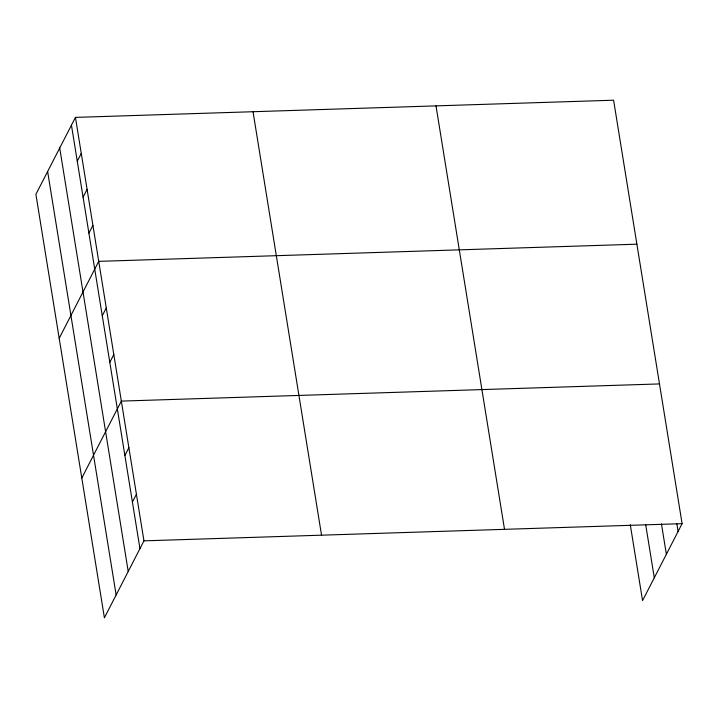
<?xml version="1.0" encoding="UTF-8"?>
<svg xmlns="http://www.w3.org/2000/svg" width="718" height="718" viewBox="0 0 718 718"><rect width="100%" height="100%" fill="white"/><g stroke="black" fill="none" stroke-linecap="round" stroke-linejoin="round"><path stroke-width="1.08" d="M75.444 117.393L35.9 194.336L104.406 617.794L143.95 540.851L75.444 117.393L613.594 100.206L682.1 523.664L642.556 600.607L630.287 524.786M77.257 161.182L81.269 153.383M83.082 197.172L87.093 189.373M88.906 233.171L92.909 225.371M59.19 338.313L98.734 261.361L636.884 244.183M102.261 315.74L106.273 307.941M109.8 362.321L113.803 354.521M81.798 478.053L121.342 401.102L659.492 383.924M124.869 455.481L128.881 447.691M132.408 502.061L136.411 494.271M143.95 540.851L682.1 523.664M676.868 523.88L678.097 531.464M661.457 523.952L666.367 554.278M645.697 524.714L654.286 577.793M436.005 105.878L504.512 529.337M253.032 111.721L321.538 535.179M71.441 125.183L139.947 548.642M59.711 148.007L128.217 571.465M47.63 171.512L116.136 594.971"/></g></svg>
